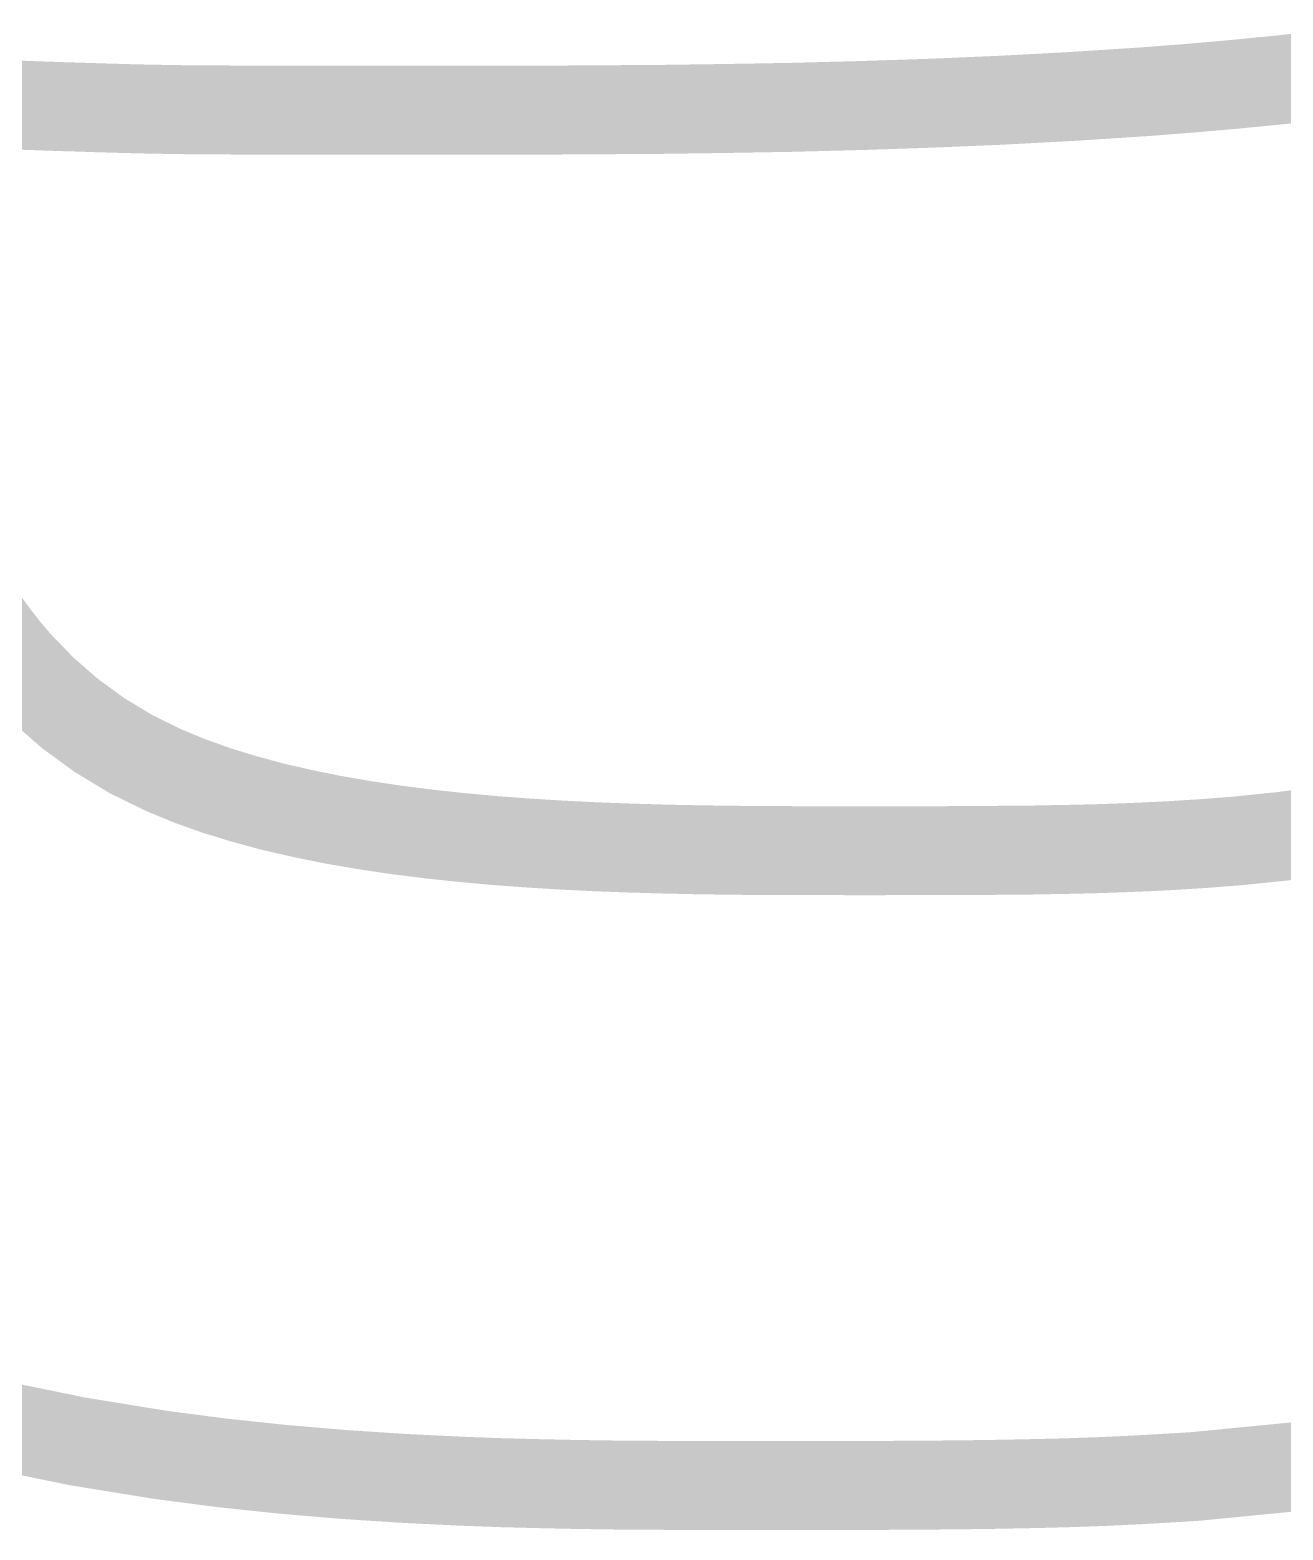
# Model space of a CAD drawing. Header units: millimetres. Extents: x 6 to 417, y 41 to 311.
# Drawn here: x 383.89 to 385.298, y 55.069 to 56.755 of the extents above; entities that cross this region are included whole.
import ezdxf

# ---------------------------------------------------------------- set-up
doc = ezdxf.new("R2010")
doc.units = ezdxf.units.MM
doc.layers.add('DrillDrawing', color=1, linetype='Continuous')

msp = doc.modelspace()

# ---------------------------------------------------------------- linework, layer by layer
at = {"layer": 'DrillDrawing', "const_width": 0.1}
for points in [[(385.2981, 56.699), (385.3486, 56.7046)], [(385.2981, 56.699), (385.3486, 56.7046)], [(385.0615, 56.68), (385.1415, 56.6852)], [(385.0615, 56.68), (385.1415, 56.6852)], [(385.1415, 56.6852), (385.1943, 56.6893)], [(385.1415, 56.6852), (385.1943, 56.6893)], [(385.1943, 56.6893), (385.2466, 56.6939)], [(385.1943, 56.6893), (385.2466, 56.6939)], [(385.2466, 56.6939), (385.2981, 56.699)], [(385.2466, 56.6939), (385.2981, 56.699)], [(383.8101, 56.6727), (383.8832, 56.67)], [(383.8101, 56.6727), (383.8832, 56.67)], [(383.8832, 56.67), (383.9087, 56.6691)], [(383.8832, 56.67), (383.9087, 56.6691)], [(383.9087, 56.6691), (383.9289, 56.6684)], [(383.9087, 56.6691), (383.9289, 56.6684)], [(383.9289, 56.6684), (383.9438, 56.668)], [(383.9289, 56.6684), (383.9438, 56.668)], [(383.9438, 56.668), (383.9584, 56.6675)], [(383.9438, 56.668), (383.9584, 56.6675)], [(383.9584, 56.6675), (383.9679, 56.6672)], [(383.9584, 56.6675), (383.9679, 56.6672)], [(384.6701, 56.6664), (384.7451, 56.6677)], [(384.6701, 56.6664), (384.7451, 56.6677)], [(384.7451, 56.6677), (384.8223, 56.6697)], [(384.7451, 56.6677), (384.8223, 56.6697)], [(384.8223, 56.6697), (384.9012, 56.6723)], [(384.8223, 56.6697), (384.9012, 56.6723)], [(384.9012, 56.6723), (384.9812, 56.6757)], [(384.9012, 56.6723), (384.9812, 56.6757)], [(384.9812, 56.6757), (385.0615, 56.68)], [(384.9812, 56.6757), (385.0615, 56.68)], [(383.9679, 56.6672), (383.9772, 56.6669)], [(383.9679, 56.6672), (383.9772, 56.6669)], [(383.9772, 56.6669), (383.9863, 56.6667)], [(383.9772, 56.6669), (383.9863, 56.6667)], [(383.9863, 56.6667), (383.995, 56.6664)], [(383.9863, 56.6667), (383.995, 56.6664)], [(383.995, 56.6664), (384.0035, 56.6662)], [(383.995, 56.6664), (384.0035, 56.6662)], [(384.0035, 56.6662), (384.0076, 56.6661)], [(384.0035, 56.6662), (384.0076, 56.6661)], [(384.0076, 56.6661), (384.0116, 56.666)], [(384.0076, 56.6661), (384.0116, 56.666)], [(384.0116, 56.666), (384.0156, 56.6659)], [(384.0116, 56.666), (384.0156, 56.6659)], [(384.0156, 56.6659), (384.0516, 56.6652)], [(384.0156, 56.6659), (384.0516, 56.6652)], [(384.0516, 56.6652), (384.0604, 56.6651)], [(384.0516, 56.6652), (384.0604, 56.6651)], [(384.0604, 56.6651), (384.0697, 56.665)], [(384.0604, 56.6651), (384.0697, 56.665)], [(384.0697, 56.665), (384.0747, 56.665)], [(384.0697, 56.665), (384.0747, 56.665)], [(384.0747, 56.665), (384.0798, 56.6649)], [(384.0747, 56.665), (384.0798, 56.6649)], [(384.0798, 56.6649), (384.0852, 56.6649)], [(384.0798, 56.6649), (384.0852, 56.6649)], [(384.0852, 56.6649), (384.0907, 56.6648)], [(384.0852, 56.6649), (384.0907, 56.6648)], [(384.0907, 56.6648), (384.0965, 56.6648)], [(384.0907, 56.6648), (384.0965, 56.6648)], [(384.0965, 56.6648), (384.1026, 56.6648)], [(384.0965, 56.6648), (384.1026, 56.6648)], [(384.1026, 56.6648), (384.109, 56.6648)], [(384.1026, 56.6648), (384.109, 56.6648)], [(384.109, 56.6648), (384.1156, 56.6647)], [(384.109, 56.6648), (384.1156, 56.6647)], [(384.1156, 56.6647), (384.1226, 56.6647)], [(384.1156, 56.6647), (384.1226, 56.6647)], [(384.1226, 56.6647), (384.1298, 56.6647)], [(384.1226, 56.6647), (384.1298, 56.6647)], [(384.1298, 56.6647), (384.1375, 56.6647)], [(384.1298, 56.6647), (384.1375, 56.6647)], [(384.1375, 56.6647), (384.1455, 56.6646)], [(384.1375, 56.6647), (384.1455, 56.6646)], [(384.1455, 56.6646), (384.1538, 56.6646)], [(384.1455, 56.6646), (384.1538, 56.6646)], [(384.1538, 56.6646), (384.1626, 56.6646)], [(384.1538, 56.6646), (384.1626, 56.6646)], [(384.1626, 56.6646), (384.1717, 56.6646)], [(384.1626, 56.6646), (384.1717, 56.6646)], [(384.1717, 56.6646), (384.1813, 56.6646)], [(384.1717, 56.6646), (384.1813, 56.6646)], [(384.1813, 56.6646), (384.1913, 56.6646)], [(384.1813, 56.6646), (384.1913, 56.6646)], [(384.1913, 56.6646), (384.2018, 56.6646)], [(384.1913, 56.6646), (384.2018, 56.6646)], [(384.2018, 56.6646), (384.2128, 56.6646)], [(384.2018, 56.6646), (384.2128, 56.6646)], [(384.2128, 56.6646), (384.2243, 56.6646)], [(384.2128, 56.6646), (384.2243, 56.6646)], [(384.2243, 56.6646), (384.2362, 56.6646)], [(384.2243, 56.6646), (384.2362, 56.6646)], [(384.2362, 56.6646), (384.2487, 56.6646)], [(384.2362, 56.6646), (384.2487, 56.6646)], [(384.2487, 56.6646), (384.2617, 56.6646)], [(384.2487, 56.6646), (384.2617, 56.6646)], [(384.2617, 56.6646), (384.2753, 56.6646)], [(384.2617, 56.6646), (384.2753, 56.6646)], [(384.2753, 56.6646), (384.2895, 56.6646)], [(384.2753, 56.6646), (384.2895, 56.6646)], [(384.2895, 56.6646), (384.3043, 56.6646)], [(384.2895, 56.6646), (384.3043, 56.6646)], [(384.3043, 56.6646), (384.3196, 56.6646)], [(384.3043, 56.6646), (384.3196, 56.6646)], [(384.3196, 56.6646), (384.3356, 56.6646)], [(384.3196, 56.6646), (384.3356, 56.6646)], [(384.3356, 56.6646), (384.3523, 56.6646)], [(384.3356, 56.6646), (384.3523, 56.6646)], [(384.3523, 56.6646), (384.3696, 56.6646)], [(384.3523, 56.6646), (384.3696, 56.6646)], [(384.3696, 56.6646), (384.3875, 56.6646)], [(384.3696, 56.6646), (384.3875, 56.6646)], [(384.3875, 56.6646), (384.4061, 56.6646)], [(384.3875, 56.6646), (384.4061, 56.6646)], [(384.4061, 56.6646), (384.4253, 56.6646)], [(384.4061, 56.6646), (384.4253, 56.6646)], [(384.4253, 56.6646), (384.4451, 56.6646)], [(384.4253, 56.6646), (384.4451, 56.6646)], [(384.4451, 56.6646), (384.4654, 56.6646)], [(384.4451, 56.6646), (384.4654, 56.6646)], [(384.4654, 56.6646), (384.5077, 56.6648)], [(384.4654, 56.6646), (384.5077, 56.6648)], [(384.5077, 56.6648), (384.552, 56.6651)], [(384.5077, 56.6648), (384.552, 56.6651)], [(384.552, 56.6651), (384.5981, 56.6654)], [(384.552, 56.6651), (384.5981, 56.6654)], [(384.5981, 56.6654), (384.6701, 56.6664)], [(384.5981, 56.6654), (384.6701, 56.6664)], [(384.0404, 55.9226), (384.0689, 55.9108)], [(384.0404, 55.9226), (384.0689, 55.9108)], [(384.0689, 55.9108), (384.0988, 55.9001)], [(384.0689, 55.9108), (384.0988, 55.9001)], [(384.0988, 55.9001), (384.13, 55.8905)], [(384.0988, 55.9001), (384.13, 55.8905)], [(384.13, 55.8905), (384.1624, 55.8817)], [(384.13, 55.8905), (384.1624, 55.8817)], [(384.1624, 55.8817), (384.1959, 55.874)], [(384.1624, 55.8817), (384.1959, 55.874)], [(384.1959, 55.874), (384.2303, 55.867)], [(384.1959, 55.874), (384.2303, 55.867)], [(384.2303, 55.867), (384.2656, 55.8609)], [(384.2303, 55.867), (384.2656, 55.8609)], [(384.2656, 55.8609), (384.3017, 55.8555)], [(384.2656, 55.8609), (384.3017, 55.8555)], [(384.3017, 55.8555), (384.3384, 55.8509)], [(384.3017, 55.8555), (384.3384, 55.8509)], [(384.3384, 55.8509), (384.3756, 55.8469)], [(384.3384, 55.8509), (384.3756, 55.8469)], [(384.3756, 55.8469), (384.4132, 55.8435)], [(384.3756, 55.8469), (384.4132, 55.8435)], [(384.4132, 55.8435), (384.4511, 55.8407)], [(384.4132, 55.8435), (384.4511, 55.8407)], [(385.2086, 55.8402), (385.2466, 55.8432)], [(385.2086, 55.8402), (385.2466, 55.8432)], [(385.2466, 55.8432), (385.2968, 55.8483)], [(385.2466, 55.8432), (385.2968, 55.8483)], [(384.4511, 55.8407), (384.4891, 55.8384)], [(384.4511, 55.8407), (384.4891, 55.8384)], [(384.4891, 55.8384), (384.5272, 55.8365)], [(384.4891, 55.8384), (384.5272, 55.8365)], [(384.5272, 55.8365), (384.5652, 55.8351)], [(384.5272, 55.8365), (384.5652, 55.8351)], [(384.5652, 55.8351), (384.6031, 55.834)], [(384.5652, 55.8351), (384.6031, 55.834)], [(384.6031, 55.834), (384.6406, 55.8332)], [(384.6031, 55.834), (384.6406, 55.8332)], [(384.6406, 55.8332), (384.6777, 55.8327)], [(384.6406, 55.8332), (384.6777, 55.8327)], [(384.6777, 55.8327), (384.6961, 55.8325)], [(384.6777, 55.8327), (384.6961, 55.8325)], [(384.6961, 55.8325), (384.7143, 55.8324)], [(384.6961, 55.8325), (384.7143, 55.8324)], [(384.7143, 55.8324), (384.7324, 55.8323)], [(384.7143, 55.8324), (384.7324, 55.8323)], [(384.7324, 55.8323), (384.7503, 55.8322)], [(384.7324, 55.8323), (384.7503, 55.8322)], [(384.7503, 55.8322), (384.768, 55.8322)], [(384.7503, 55.8322), (384.768, 55.8322)], [(384.768, 55.8322), (384.7855, 55.8322)], [(384.768, 55.8322), (384.7855, 55.8322)], [(384.7855, 55.8322), (384.8027, 55.8322)], [(384.7855, 55.8322), (384.8027, 55.8322)], [(384.8027, 55.8322), (384.8198, 55.8321)], [(384.8027, 55.8322), (384.8198, 55.8321)], [(384.8198, 55.8321), (384.8366, 55.8321)], [(384.8198, 55.8321), (384.8366, 55.8321)], [(384.8366, 55.8321), (384.8531, 55.8322)], [(384.8366, 55.8321), (384.8531, 55.8322)], [(384.8531, 55.8322), (384.8694, 55.8322)], [(384.8531, 55.8322), (384.8694, 55.8322)], [(384.8694, 55.8322), (384.8855, 55.8322)], [(384.8694, 55.8322), (384.8855, 55.8322)], [(384.8855, 55.8322), (384.9014, 55.8322)], [(384.8855, 55.8322), (384.9014, 55.8322)], [(384.9014, 55.8322), (384.917, 55.8322)], [(384.9014, 55.8322), (384.917, 55.8322)], [(384.917, 55.8322), (384.9325, 55.8323)], [(384.917, 55.8322), (384.9325, 55.8323)], [(384.9325, 55.8323), (384.9477, 55.8324)], [(384.9325, 55.8323), (384.9477, 55.8324)], [(384.9477, 55.8324), (384.9628, 55.8324)], [(384.9477, 55.8324), (384.9628, 55.8324)], [(384.9628, 55.8324), (384.9776, 55.8326)], [(384.9628, 55.8324), (384.9776, 55.8326)], [(384.9776, 55.8326), (384.9923, 55.8327)], [(384.9776, 55.8326), (384.9923, 55.8327)], [(384.9923, 55.8327), (385.0068, 55.8328)], [(384.9923, 55.8327), (385.0068, 55.8328)], [(385.0068, 55.8328), (385.0211, 55.833)], [(385.0068, 55.8328), (385.0211, 55.833)], [(385.0211, 55.833), (385.0353, 55.8333)], [(385.0211, 55.833), (385.0353, 55.8333)], [(385.0353, 55.8333), (385.0633, 55.8338)], [(385.0353, 55.8333), (385.0633, 55.8338)], [(385.0633, 55.8338), (385.0906, 55.8345)], [(385.0633, 55.8338), (385.0906, 55.8345)], [(385.0906, 55.8345), (385.1175, 55.8354)], [(385.0906, 55.8345), (385.1175, 55.8354)], [(385.1175, 55.8354), (385.144, 55.8365)], [(385.1175, 55.8354), (385.144, 55.8365)], [(385.144, 55.8365), (385.1701, 55.8378)], [(385.144, 55.8365), (385.1701, 55.8378)], [(385.1701, 55.8378), (385.2086, 55.8402)], [(385.1701, 55.8378), (385.2086, 55.8402)], [(383.7584, 55.2106), (383.8503, 55.1873)], [(383.7584, 55.2106), (383.8503, 55.1873)], [(383.8503, 55.1873), (383.943, 55.1683)], [(383.8503, 55.1873), (383.943, 55.1683)], [(383.943, 55.1683), (384.036, 55.1532)], [(383.943, 55.1683), (384.036, 55.1532)], [(384.036, 55.1532), (384.1055, 55.1441)], [(384.036, 55.1532), (384.1055, 55.1441)], [(384.1055, 55.1441), (384.1746, 55.1368)], [(384.1055, 55.1441), (384.1746, 55.1368)], [(384.1746, 55.1368), (384.243, 55.131)], [(384.1746, 55.1368), (384.243, 55.131)], [(385.1978, 55.1287), (385.3682, 55.1453)], [(385.1978, 55.1287), (385.3682, 55.1453)], [(384.243, 55.131), (384.3104, 55.1266)], [(384.243, 55.131), (384.3104, 55.1266)], [(384.3104, 55.1266), (384.3767, 55.1234)], [(384.3104, 55.1266), (384.3767, 55.1234)], [(384.3767, 55.1234), (384.4201, 55.1218)], [(384.3767, 55.1234), (384.4201, 55.1218)], [(384.4201, 55.1218), (384.4627, 55.1207)], [(384.4201, 55.1218), (384.4627, 55.1207)], [(384.4627, 55.1207), (384.5046, 55.1198)], [(384.4627, 55.1207), (384.5046, 55.1198)], [(384.5046, 55.1198), (384.5457, 55.1192)], [(384.5046, 55.1198), (384.5457, 55.1192)], [(384.5457, 55.1192), (384.5658, 55.119)], [(384.5457, 55.1192), (384.5658, 55.119)], [(384.5658, 55.119), (384.5858, 55.1189)], [(384.5658, 55.119), (384.5858, 55.1189)], [(384.5858, 55.1189), (384.6055, 55.1188)], [(384.5858, 55.1189), (384.6055, 55.1188)], [(384.6055, 55.1188), (384.6249, 55.1187)], [(384.6055, 55.1188), (384.6249, 55.1187)], [(384.6249, 55.1187), (384.644, 55.1187)], [(384.6249, 55.1187), (384.644, 55.1187)], [(384.644, 55.1187), (384.6629, 55.1186)], [(384.644, 55.1187), (384.6629, 55.1186)], [(384.6629, 55.1186), (384.6815, 55.1186)], [(384.6629, 55.1186), (384.6815, 55.1186)], [(384.6815, 55.1186), (384.6998, 55.1186)], [(384.6815, 55.1186), (384.6998, 55.1186)], [(384.6998, 55.1186), (384.7178, 55.1186)], [(384.6998, 55.1186), (384.7178, 55.1186)], [(384.7178, 55.1186), (384.7355, 55.1186)], [(384.7178, 55.1186), (384.7355, 55.1186)], [(384.7355, 55.1186), (384.7529, 55.1186)], [(384.7355, 55.1186), (384.7529, 55.1186)], [(384.7529, 55.1186), (384.77, 55.1186)], [(384.7529, 55.1186), (384.77, 55.1186)], [(384.77, 55.1186), (384.7868, 55.1187)], [(384.77, 55.1186), (384.7868, 55.1187)], [(384.7868, 55.1187), (384.8034, 55.1187)], [(384.7868, 55.1187), (384.8034, 55.1187)], [(384.8034, 55.1187), (384.8197, 55.1187)], [(384.8034, 55.1187), (384.8197, 55.1187)], [(384.8197, 55.1187), (384.8358, 55.1188)], [(384.8197, 55.1187), (384.8358, 55.1188)], [(384.8358, 55.1188), (384.8517, 55.1188)], [(384.8358, 55.1188), (384.8517, 55.1188)], [(384.8517, 55.1188), (384.8673, 55.1189)], [(384.8517, 55.1188), (384.8673, 55.1189)], [(384.8673, 55.1189), (384.8827, 55.119)], [(384.8673, 55.1189), (384.8827, 55.119)], [(384.8827, 55.119), (384.8979, 55.1191)], [(384.8827, 55.119), (384.8979, 55.1191)], [(384.8979, 55.1191), (384.9129, 55.1192)], [(384.8979, 55.1191), (384.9129, 55.1192)], [(384.9129, 55.1192), (384.9424, 55.1195)], [(384.9129, 55.1192), (384.9424, 55.1195)], [(384.9424, 55.1195), (384.9711, 55.1199)], [(384.9424, 55.1195), (384.9711, 55.1199)], [(384.9711, 55.1199), (384.9993, 55.1204)], [(384.9711, 55.1199), (384.9993, 55.1204)], [(384.9993, 55.1204), (385.0268, 55.121)], [(384.9993, 55.1204), (385.0268, 55.121)], [(385.0268, 55.121), (385.0539, 55.1217)], [(385.0268, 55.121), (385.0539, 55.1217)], [(385.0539, 55.1217), (385.0939, 55.1231)], [(385.0539, 55.1217), (385.0939, 55.1231)], [(385.0939, 55.1231), (385.1331, 55.1249)], [(385.0939, 55.1231), (385.1331, 55.1249)], [(385.1331, 55.1249), (385.1978, 55.1287)], [(385.1331, 55.1249), (385.1978, 55.1287)]]:
    msp.add_lwpolyline(points, dxfattribs=at)
at = {"layer": 'DrillDrawing', "const_width": 0.05}
for points in [[(385.1165, 56.6852, 1), (385.1665, 56.6852, 1)], [(385.1165, 56.6852, 1), (385.1665, 56.6852, 1)], [(385.1165, 56.6852, 1), (385.1665, 56.6852, 1)], [(385.1165, 56.6852, 1), (385.1665, 56.6852, 1)], [(385.1693, 56.6893, 1), (385.2193, 56.6893, 1)], [(385.1693, 56.6893, 1), (385.2193, 56.6893, 1)], [(385.1693, 56.6893, 1), (385.2193, 56.6893, 1)], [(385.1693, 56.6893, 1), (385.2193, 56.6893, 1)], [(385.2216, 56.6939, 1), (385.2716, 56.6939, 1)], [(385.2216, 56.6939, 1), (385.2716, 56.6939, 1)], [(385.2216, 56.6939, 1), (385.2716, 56.6939, 1)], [(385.2216, 56.6939, 1), (385.2716, 56.6939, 1)], [(385.2731, 56.699, 1), (385.3231, 56.699, 1)], [(385.2731, 56.699, 1), (385.3231, 56.699, 1)], [(385.2731, 56.699, 1), (385.3231, 56.699, 1)], [(385.2731, 56.699, 1), (385.3231, 56.699, 1)], [(383.8582, 56.67, 1), (383.9082, 56.67, 1)], [(383.8582, 56.67, 1), (383.9082, 56.67, 1)], [(383.8582, 56.67, 1), (383.9082, 56.67, 1)], [(383.8582, 56.67, 1), (383.9082, 56.67, 1)], [(383.8837, 56.6691, 1), (383.9337, 56.6691, 1)], [(383.8837, 56.6691, 1), (383.9337, 56.6691, 1)], [(383.8837, 56.6691, 1), (383.9337, 56.6691, 1)], [(383.8837, 56.6691, 1), (383.9337, 56.6691, 1)], [(383.9039, 56.6684, 1), (383.9539, 56.6684, 1)], [(383.9039, 56.6684, 1), (383.9539, 56.6684, 1)], [(383.9039, 56.6684, 1), (383.9539, 56.6684, 1)], [(383.9039, 56.6684, 1), (383.9539, 56.6684, 1)], [(383.9188, 56.668, 1), (383.9688, 56.668, 1)], [(383.9188, 56.668, 1), (383.9688, 56.668, 1)], [(383.9188, 56.668, 1), (383.9688, 56.668, 1)], [(383.9188, 56.668, 1), (383.9688, 56.668, 1)], [(383.9334, 56.6675, 1), (383.9834, 56.6675, 1)], [(383.9334, 56.6675, 1), (383.9834, 56.6675, 1)], [(383.9334, 56.6675, 1), (383.9834, 56.6675, 1)], [(383.9334, 56.6675, 1), (383.9834, 56.6675, 1)], [(384.7201, 56.6677, 1), (384.7701, 56.6677, 1)], [(384.7201, 56.6677, 1), (384.7701, 56.6677, 1)], [(384.7201, 56.6677, 1), (384.7701, 56.6677, 1)], [(384.7201, 56.6677, 1), (384.7701, 56.6677, 1)], [(384.7973, 56.6697, 1), (384.8473, 56.6697, 1)], [(384.7973, 56.6697, 1), (384.8473, 56.6697, 1)], [(384.7973, 56.6697, 1), (384.8473, 56.6697, 1)], [(384.7973, 56.6697, 1), (384.8473, 56.6697, 1)], [(384.8762, 56.6723, 1), (384.9262, 56.6723, 1)], [(384.8762, 56.6723, 1), (384.9262, 56.6723, 1)], [(384.8762, 56.6723, 1), (384.9262, 56.6723, 1)], [(384.8762, 56.6723, 1), (384.9262, 56.6723, 1)], [(384.9562, 56.6757, 1), (385.0062, 56.6757, 1)], [(384.9562, 56.6757, 1), (385.0062, 56.6757, 1)], [(384.9562, 56.6757, 1), (385.0062, 56.6757, 1)], [(384.9562, 56.6757, 1), (385.0062, 56.6757, 1)], [(385.0365, 56.68, 1), (385.0865, 56.68, 1)], [(385.0365, 56.68, 1), (385.0865, 56.68, 1)], [(385.0365, 56.68, 1), (385.0865, 56.68, 1)], [(385.0365, 56.68, 1), (385.0865, 56.68, 1)], [(383.9429, 56.6672, 1), (383.9929, 56.6672, 1)], [(383.9429, 56.6672, 1), (383.9929, 56.6672, 1)], [(383.9429, 56.6672, 1), (383.9929, 56.6672, 1)], [(383.9429, 56.6672, 1), (383.9929, 56.6672, 1)], [(383.9522, 56.6669, 1), (384.0022, 56.6669, 1)], [(383.9522, 56.6669, 1), (384.0022, 56.6669, 1)], [(383.9522, 56.6669, 1), (384.0022, 56.6669, 1)], [(383.9522, 56.6669, 1), (384.0022, 56.6669, 1)], [(383.9613, 56.6667, 1), (384.0113, 56.6667, 1)], [(383.9613, 56.6667, 1), (384.0113, 56.6667, 1)], [(383.9613, 56.6667, 1), (384.0113, 56.6667, 1)], [(383.9613, 56.6667, 1), (384.0113, 56.6667, 1)], [(383.97, 56.6664, 1), (384.02, 56.6664, 1)], [(383.97, 56.6664, 1), (384.02, 56.6664, 1)], [(383.97, 56.6664, 1), (384.02, 56.6664, 1)], [(383.97, 56.6664, 1), (384.02, 56.6664, 1)], [(383.9785, 56.6662, 1), (384.0285, 56.6662, 1)], [(383.9785, 56.6662, 1), (384.0285, 56.6662, 1)], [(383.9785, 56.6662, 1), (384.0285, 56.6662, 1)], [(383.9785, 56.6662, 1), (384.0285, 56.6662, 1)], [(383.9826, 56.6661, 1), (384.0326, 56.6661, 1)], [(383.9826, 56.6661, 1), (384.0326, 56.6661, 1)], [(383.9826, 56.6661, 1), (384.0326, 56.6661, 1)], [(383.9826, 56.6661, 1), (384.0326, 56.6661, 1)], [(383.9866, 56.666, 1), (384.0366, 56.666, 1)], [(383.9866, 56.666, 1), (384.0366, 56.666, 1)], [(383.9866, 56.666, 1), (384.0366, 56.666, 1)], [(383.9866, 56.666, 1), (384.0366, 56.666, 1)], [(383.9906, 56.6659, 1), (384.0406, 56.6659, 1)], [(383.9906, 56.6659, 1), (384.0406, 56.6659, 1)], [(383.9906, 56.6659, 1), (384.0406, 56.6659, 1)], [(383.9906, 56.6659, 1), (384.0406, 56.6659, 1)], [(384.0266, 56.6652, 1), (384.0766, 56.6652, 1)], [(384.0266, 56.6652, 1), (384.0766, 56.6652, 1)], [(384.0266, 56.6652, 1), (384.0766, 56.6652, 1)], [(384.0266, 56.6652, 1), (384.0766, 56.6652, 1)], [(384.0354, 56.6651, 1), (384.0854, 56.6651, 1)], [(384.0354, 56.6651, 1), (384.0854, 56.6651, 1)], [(384.0354, 56.6651, 1), (384.0854, 56.6651, 1)], [(384.0354, 56.6651, 1), (384.0854, 56.6651, 1)], [(384.0447, 56.665, 1), (384.0947, 56.665, 1)], [(384.0447, 56.665, 1), (384.0947, 56.665, 1)], [(384.0447, 56.665, 1), (384.0947, 56.665, 1)], [(384.0447, 56.665, 1), (384.0947, 56.665, 1)], [(384.0497, 56.665, 1), (384.0997, 56.665, 1)], [(384.0497, 56.665, 1), (384.0997, 56.665, 1)], [(384.0497, 56.665, 1), (384.0997, 56.665, 1)], [(384.0497, 56.665, 1), (384.0997, 56.665, 1)], [(384.0548, 56.6649, 1), (384.1048, 56.6649, 1)], [(384.0548, 56.6649, 1), (384.1048, 56.6649, 1)], [(384.0548, 56.6649, 1), (384.1048, 56.6649, 1)], [(384.0548, 56.6649, 1), (384.1048, 56.6649, 1)], [(384.0602, 56.6649, 1), (384.1102, 56.6649, 1)], [(384.0602, 56.6649, 1), (384.1102, 56.6649, 1)], [(384.0602, 56.6649, 1), (384.1102, 56.6649, 1)], [(384.0602, 56.6649, 1), (384.1102, 56.6649, 1)], [(384.0657, 56.6648, 1), (384.1157, 56.6648, 1)], [(384.0657, 56.6648, 1), (384.1157, 56.6648, 1)], [(384.0657, 56.6648, 1), (384.1157, 56.6648, 1)], [(384.0657, 56.6648, 1), (384.1157, 56.6648, 1)], [(384.0715, 56.6648, 1), (384.1215, 56.6648, 1)], [(384.0715, 56.6648, 1), (384.1215, 56.6648, 1)], [(384.0715, 56.6648, 1), (384.1215, 56.6648, 1)], [(384.0715, 56.6648, 1), (384.1215, 56.6648, 1)], [(384.0776, 56.6648, 1), (384.1276, 56.6648, 1)], [(384.0776, 56.6648, 1), (384.1276, 56.6648, 1)], [(384.0776, 56.6648, 1), (384.1276, 56.6648, 1)], [(384.0776, 56.6648, 1), (384.1276, 56.6648, 1)], [(384.084, 56.6648, 1), (384.134, 56.6648, 1)], [(384.084, 56.6648, 1), (384.134, 56.6648, 1)], [(384.084, 56.6648, 1), (384.134, 56.6648, 1)], [(384.084, 56.6648, 1), (384.134, 56.6648, 1)], [(384.0906, 56.6647, 1), (384.1406, 56.6647, 1)], [(384.0906, 56.6647, 1), (384.1406, 56.6647, 1)], [(384.0906, 56.6647, 1), (384.1406, 56.6647, 1)], [(384.0906, 56.6647, 1), (384.1406, 56.6647, 1)], [(384.0976, 56.6647, 1), (384.1476, 56.6647, 1)], [(384.0976, 56.6647, 1), (384.1476, 56.6647, 1)], [(384.0976, 56.6647, 1), (384.1476, 56.6647, 1)], [(384.0976, 56.6647, 1), (384.1476, 56.6647, 1)], [(384.1049, 56.6647, 1), (384.1548, 56.6647, 1)], [(384.1049, 56.6647, 1), (384.1548, 56.6647, 1)], [(384.1049, 56.6647, 1), (384.1548, 56.6647, 1)], [(384.1049, 56.6647, 1), (384.1548, 56.6647, 1)], [(384.1125, 56.6647, 1), (384.1625, 56.6647, 1)], [(384.1125, 56.6647, 1), (384.1625, 56.6647, 1)], [(384.1125, 56.6647, 1), (384.1625, 56.6647, 1)], [(384.1125, 56.6647, 1), (384.1625, 56.6647, 1)], [(384.1205, 56.6646, 1), (384.1705, 56.6646, 1)], [(384.1205, 56.6646, 1), (384.1705, 56.6646, 1)], [(384.1205, 56.6646, 1), (384.1705, 56.6646, 1)], [(384.1205, 56.6646, 1), (384.1705, 56.6646, 1)], [(384.1288, 56.6646, 1), (384.1788, 56.6646, 1)], [(384.1288, 56.6646, 1), (384.1788, 56.6646, 1)], [(384.1288, 56.6646, 1), (384.1788, 56.6646, 1)], [(384.1288, 56.6646, 1), (384.1788, 56.6646, 1)], [(384.1376, 56.6646, 1), (384.1876, 56.6646, 1)], [(384.1376, 56.6646, 1), (384.1876, 56.6646, 1)], [(384.1376, 56.6646, 1), (384.1876, 56.6646, 1)], [(384.1376, 56.6646, 1), (384.1876, 56.6646, 1)], [(384.1467, 56.6646, 1), (384.1967, 56.6646, 1)], [(384.1467, 56.6646, 1), (384.1967, 56.6646, 1)], [(384.1467, 56.6646, 1), (384.1967, 56.6646, 1)], [(384.1467, 56.6646, 1), (384.1967, 56.6646, 1)], [(384.1563, 56.6646, 1), (384.2063, 56.6646, 1)], [(384.1563, 56.6646, 1), (384.2063, 56.6646, 1)], [(384.1563, 56.6646, 1), (384.2063, 56.6646, 1)], [(384.1563, 56.6646, 1), (384.2063, 56.6646, 1)], [(384.1663, 56.6646, 1), (384.2163, 56.6646, 1)], [(384.1663, 56.6646, 1), (384.2163, 56.6646, 1)], [(384.1663, 56.6646, 1), (384.2163, 56.6646, 1)], [(384.1663, 56.6646, 1), (384.2163, 56.6646, 1)], [(384.1768, 56.6646, 1), (384.2268, 56.6646, 1)], [(384.1768, 56.6646, 1), (384.2268, 56.6646, 1)], [(384.1768, 56.6646, 1), (384.2268, 56.6646, 1)], [(384.1768, 56.6646, 1), (384.2268, 56.6646, 1)], [(384.1878, 56.6646, 1), (384.2378, 56.6646, 1)], [(384.1878, 56.6646, 1), (384.2378, 56.6646, 1)], [(384.1878, 56.6646, 1), (384.2378, 56.6646, 1)], [(384.1878, 56.6646, 1), (384.2378, 56.6646, 1)], [(384.1993, 56.6646, 1), (384.2493, 56.6646, 1)], [(384.1993, 56.6646, 1), (384.2493, 56.6646, 1)], [(384.1993, 56.6646, 1), (384.2493, 56.6646, 1)], [(384.1993, 56.6646, 1), (384.2493, 56.6646, 1)], [(384.2112, 56.6646, 1), (384.2612, 56.6646, 1)], [(384.2112, 56.6646, 1), (384.2612, 56.6646, 1)], [(384.2112, 56.6646, 1), (384.2612, 56.6646, 1)], [(384.2112, 56.6646, 1), (384.2612, 56.6646, 1)], [(384.2237, 56.6646, 1), (384.2737, 56.6646, 1)], [(384.2237, 56.6646, 1), (384.2737, 56.6646, 1)], [(384.2237, 56.6646, 1), (384.2737, 56.6646, 1)], [(384.2237, 56.6646, 1), (384.2737, 56.6646, 1)], [(384.2367, 56.6646, 1), (384.2867, 56.6646, 1)], [(384.2367, 56.6646, 1), (384.2867, 56.6646, 1)], [(384.2367, 56.6646, 1), (384.2867, 56.6646, 1)], [(384.2367, 56.6646, 1), (384.2867, 56.6646, 1)], [(384.2503, 56.6646, 1), (384.3003, 56.6646, 1)], [(384.2503, 56.6646, 1), (384.3003, 56.6646, 1)], [(384.2503, 56.6646, 1), (384.3003, 56.6646, 1)], [(384.2503, 56.6646, 1), (384.3003, 56.6646, 1)], [(384.2645, 56.6646, 1), (384.3145, 56.6646, 1)], [(384.2645, 56.6646, 1), (384.3145, 56.6646, 1)], [(384.2645, 56.6646, 1), (384.3145, 56.6646, 1)], [(384.2645, 56.6646, 1), (384.3145, 56.6646, 1)], [(384.2793, 56.6646, 1), (384.3293, 56.6646, 1)], [(384.2793, 56.6646, 1), (384.3293, 56.6646, 1)], [(384.2793, 56.6646, 1), (384.3293, 56.6646, 1)], [(384.2793, 56.6646, 1), (384.3293, 56.6646, 1)], [(384.2946, 56.6646, 1), (384.3446, 56.6646, 1)], [(384.2946, 56.6646, 1), (384.3446, 56.6646, 1)], [(384.2946, 56.6646, 1), (384.3446, 56.6646, 1)], [(384.2946, 56.6646, 1), (384.3446, 56.6646, 1)], [(384.3106, 56.6646, 1), (384.3606, 56.6646, 1)], [(384.3106, 56.6646, 1), (384.3606, 56.6646, 1)], [(384.3106, 56.6646, 1), (384.3606, 56.6646, 1)], [(384.3106, 56.6646, 1), (384.3606, 56.6646, 1)], [(384.3273, 56.6646, 1), (384.3773, 56.6646, 1)], [(384.3273, 56.6646, 1), (384.3773, 56.6646, 1)], [(384.3273, 56.6646, 1), (384.3773, 56.6646, 1)], [(384.3273, 56.6646, 1), (384.3773, 56.6646, 1)], [(384.3446, 56.6646, 1), (384.3945, 56.6646, 1)], [(384.3446, 56.6646, 1), (384.3945, 56.6646, 1)], [(384.3446, 56.6646, 1), (384.3945, 56.6646, 1)], [(384.3446, 56.6646, 1), (384.3945, 56.6646, 1)], [(384.3625, 56.6646, 1), (384.4125, 56.6646, 1)], [(384.3625, 56.6646, 1), (384.4125, 56.6646, 1)], [(384.3625, 56.6646, 1), (384.4125, 56.6646, 1)], [(384.3625, 56.6646, 1), (384.4125, 56.6646, 1)], [(384.3811, 56.6646, 1), (384.4311, 56.6646, 1)], [(384.3811, 56.6646, 1), (384.4311, 56.6646, 1)], [(384.3811, 56.6646, 1), (384.4311, 56.6646, 1)], [(384.3811, 56.6646, 1), (384.4311, 56.6646, 1)], [(384.4003, 56.6646, 1), (384.4503, 56.6646, 1)], [(384.4003, 56.6646, 1), (384.4503, 56.6646, 1)], [(384.4003, 56.6646, 1), (384.4503, 56.6646, 1)], [(384.4003, 56.6646, 1), (384.4503, 56.6646, 1)], [(384.4201, 56.6646, 1), (384.4701, 56.6646, 1)], [(384.4201, 56.6646, 1), (384.4701, 56.6646, 1)], [(384.4201, 56.6646, 1), (384.4701, 56.6646, 1)], [(384.4201, 56.6646, 1), (384.4701, 56.6646, 1)], [(384.4404, 56.6646, 1), (384.4904, 56.6646, 1)], [(384.4404, 56.6646, 1), (384.4904, 56.6646, 1)], [(384.4404, 56.6646, 1), (384.4904, 56.6646, 1)], [(384.4404, 56.6646, 1), (384.4904, 56.6646, 1)], [(384.4827, 56.6648, 1), (384.5327, 56.6648, 1)], [(384.4827, 56.6648, 1), (384.5327, 56.6648, 1)], [(384.4827, 56.6648, 1), (384.5327, 56.6648, 1)], [(384.4827, 56.6648, 1), (384.5327, 56.6648, 1)], [(384.527, 56.6651, 1), (384.577, 56.6651, 1)], [(384.527, 56.6651, 1), (384.577, 56.6651, 1)], [(384.527, 56.6651, 1), (384.577, 56.6651, 1)], [(384.527, 56.6651, 1), (384.577, 56.6651, 1)], [(384.5731, 56.6654, 1), (384.6231, 56.6654, 1)], [(384.5731, 56.6654, 1), (384.6231, 56.6654, 1)], [(384.5731, 56.6654, 1), (384.6231, 56.6654, 1)], [(384.5731, 56.6654, 1), (384.6231, 56.6654, 1)], [(384.6451, 56.6664, 1), (384.6951, 56.6664, 1)], [(384.6451, 56.6664, 1), (384.6951, 56.6664, 1)], [(384.6451, 56.6664, 1), (384.6951, 56.6664, 1)], [(384.6451, 56.6664, 1), (384.6951, 56.6664, 1)], [(383.8504, 56.043, 1), (383.9003, 56.043, 1)], [(383.8504, 56.043, 1), (383.9003, 56.043, 1)], [(383.8504, 56.043, 1), (383.9003, 56.043, 1)], [(383.8504, 56.043, 1), (383.9003, 56.043, 1)], [(384.0154, 55.9226, 1), (384.0654, 55.9226, 1)], [(384.0154, 55.9226, 1), (384.0654, 55.9226, 1)], [(384.0154, 55.9226, 1), (384.0654, 55.9226, 1)], [(384.0154, 55.9226, 1), (384.0654, 55.9226, 1)], [(384.0439, 55.9108, 1), (384.0939, 55.9108, 1)], [(384.0439, 55.9108, 1), (384.0939, 55.9108, 1)], [(384.0439, 55.9108, 1), (384.0939, 55.9108, 1)], [(384.0439, 55.9108, 1), (384.0939, 55.9108, 1)], [(384.0738, 55.9001, 1), (384.1238, 55.9001, 1)], [(384.0738, 55.9001, 1), (384.1238, 55.9001, 1)], [(384.0738, 55.9001, 1), (384.1238, 55.9001, 1)], [(384.0738, 55.9001, 1), (384.1238, 55.9001, 1)], [(384.105, 55.8905, 1), (384.155, 55.8905, 1)], [(384.105, 55.8905, 1), (384.155, 55.8905, 1)], [(384.105, 55.8905, 1), (384.155, 55.8905, 1)], [(384.105, 55.8905, 1), (384.155, 55.8905, 1)], [(384.1374, 55.8817, 1), (384.1874, 55.8817, 1)], [(384.1374, 55.8817, 1), (384.1874, 55.8817, 1)], [(384.1374, 55.8817, 1), (384.1874, 55.8817, 1)], [(384.1374, 55.8817, 1), (384.1874, 55.8817, 1)], [(384.1709, 55.874, 1), (384.2209, 55.874, 1)], [(384.1709, 55.874, 1), (384.2209, 55.874, 1)], [(384.1709, 55.874, 1), (384.2209, 55.874, 1)], [(384.1709, 55.874, 1), (384.2209, 55.874, 1)], [(384.2053, 55.867, 1), (384.2553, 55.867, 1)], [(384.2053, 55.867, 1), (384.2553, 55.867, 1)], [(384.2053, 55.867, 1), (384.2553, 55.867, 1)], [(384.2053, 55.867, 1), (384.2553, 55.867, 1)], [(384.2406, 55.8609, 1), (384.2906, 55.8609, 1)], [(384.2406, 55.8609, 1), (384.2906, 55.8609, 1)], [(384.2406, 55.8609, 1), (384.2906, 55.8609, 1)], [(384.2406, 55.8609, 1), (384.2906, 55.8609, 1)], [(384.2767, 55.8555, 1), (384.3267, 55.8555, 1)], [(384.2767, 55.8555, 1), (384.3267, 55.8555, 1)], [(384.2767, 55.8555, 1), (384.3267, 55.8555, 1)], [(384.2767, 55.8555, 1), (384.3267, 55.8555, 1)], [(384.3134, 55.8509, 1), (384.3634, 55.8509, 1)], [(384.3134, 55.8509, 1), (384.3634, 55.8509, 1)], [(384.3134, 55.8509, 1), (384.3634, 55.8509, 1)], [(384.3134, 55.8509, 1), (384.3634, 55.8509, 1)], [(384.3506, 55.8469, 1), (384.4006, 55.8469, 1)], [(384.3506, 55.8469, 1), (384.4006, 55.8469, 1)], [(384.3506, 55.8469, 1), (384.4006, 55.8469, 1)], [(384.3506, 55.8469, 1), (384.4006, 55.8469, 1)], [(384.3882, 55.8435, 1), (384.4382, 55.8435, 1)], [(384.3882, 55.8435, 1), (384.4382, 55.8435, 1)], [(384.3882, 55.8435, 1), (384.4382, 55.8435, 1)], [(384.3882, 55.8435, 1), (384.4382, 55.8435, 1)], [(385.2216, 55.8432, 1), (385.2716, 55.8432, 1)], [(385.2216, 55.8432, 1), (385.2716, 55.8432, 1)], [(385.2216, 55.8432, 1), (385.2716, 55.8432, 1)], [(385.2216, 55.8432, 1), (385.2716, 55.8432, 1)], [(385.2718, 55.8483, 1), (385.3218, 55.8483, 1)], [(385.2718, 55.8483, 1), (385.3218, 55.8483, 1)], [(385.2718, 55.8483, 1), (385.3218, 55.8483, 1)], [(385.2718, 55.8483, 1), (385.3218, 55.8483, 1)], [(384.4261, 55.8407, 1), (384.4761, 55.8407, 1)], [(384.4261, 55.8407, 1), (384.4761, 55.8407, 1)], [(384.4261, 55.8407, 1), (384.4761, 55.8407, 1)], [(384.4261, 55.8407, 1), (384.4761, 55.8407, 1)], [(384.4641, 55.8384, 1), (384.5141, 55.8384, 1)], [(384.4641, 55.8384, 1), (384.5141, 55.8384, 1)], [(384.4641, 55.8384, 1), (384.5141, 55.8384, 1)], [(384.4641, 55.8384, 1), (384.5141, 55.8384, 1)], [(384.5022, 55.8365, 1), (384.5522, 55.8365, 1)], [(384.5022, 55.8365, 1), (384.5522, 55.8365, 1)], [(384.5022, 55.8365, 1), (384.5522, 55.8365, 1)], [(384.5022, 55.8365, 1), (384.5522, 55.8365, 1)], [(384.5402, 55.8351, 1), (384.5902, 55.8351, 1)], [(384.5402, 55.8351, 1), (384.5902, 55.8351, 1)], [(384.5402, 55.8351, 1), (384.5902, 55.8351, 1)], [(384.5402, 55.8351, 1), (384.5902, 55.8351, 1)], [(384.5781, 55.834, 1), (384.6281, 55.834, 1)], [(384.5781, 55.834, 1), (384.6281, 55.834, 1)], [(384.5781, 55.834, 1), (384.6281, 55.834, 1)], [(384.5781, 55.834, 1), (384.6281, 55.834, 1)], [(384.6156, 55.8332, 1), (384.6656, 55.8332, 1)], [(384.6156, 55.8332, 1), (384.6656, 55.8332, 1)], [(384.6156, 55.8332, 1), (384.6656, 55.8332, 1)], [(384.6156, 55.8332, 1), (384.6656, 55.8332, 1)], [(384.6527, 55.8327, 1), (384.7027, 55.8327, 1)], [(384.6527, 55.8327, 1), (384.7027, 55.8327, 1)], [(384.6527, 55.8327, 1), (384.7027, 55.8327, 1)], [(384.6527, 55.8327, 1), (384.7027, 55.8327, 1)], [(384.6711, 55.8325, 1), (384.7211, 55.8325, 1)], [(384.6711, 55.8325, 1), (384.7211, 55.8325, 1)], [(384.6711, 55.8325, 1), (384.7211, 55.8325, 1)], [(384.6711, 55.8325, 1), (384.7211, 55.8325, 1)], [(384.6893, 55.8324, 1), (384.7393, 55.8324, 1)], [(384.6893, 55.8324, 1), (384.7393, 55.8324, 1)], [(384.6893, 55.8324, 1), (384.7393, 55.8324, 1)], [(384.6893, 55.8324, 1), (384.7393, 55.8324, 1)], [(384.7074, 55.8323, 1), (384.7574, 55.8323, 1)], [(384.7074, 55.8323, 1), (384.7574, 55.8323, 1)], [(384.7074, 55.8323, 1), (384.7574, 55.8323, 1)], [(384.7074, 55.8323, 1), (384.7574, 55.8323, 1)], [(384.7253, 55.8322, 1), (384.7753, 55.8322, 1)], [(384.7253, 55.8322, 1), (384.7753, 55.8322, 1)], [(384.7253, 55.8322, 1), (384.7753, 55.8322, 1)], [(384.7253, 55.8322, 1), (384.7753, 55.8322, 1)], [(384.743, 55.8322, 1), (384.793, 55.8322, 1)], [(384.743, 55.8322, 1), (384.793, 55.8322, 1)], [(384.743, 55.8322, 1), (384.793, 55.8322, 1)], [(384.743, 55.8322, 1), (384.793, 55.8322, 1)], [(384.7605, 55.8322, 1), (384.8105, 55.8322, 1)], [(384.7605, 55.8322, 1), (384.8105, 55.8322, 1)], [(384.7605, 55.8322, 1), (384.8105, 55.8322, 1)], [(384.7605, 55.8322, 1), (384.8105, 55.8322, 1)], [(384.7777, 55.8322, 1), (384.8277, 55.8322, 1)], [(384.7777, 55.8322, 1), (384.8277, 55.8322, 1)], [(384.7777, 55.8322, 1), (384.8277, 55.8322, 1)], [(384.7777, 55.8322, 1), (384.8277, 55.8322, 1)], [(384.7948, 55.8321, 1), (384.8448, 55.8321, 1)], [(384.7948, 55.8321, 1), (384.8448, 55.8321, 1)], [(384.7948, 55.8321, 1), (384.8448, 55.8321, 1)], [(384.7948, 55.8321, 1), (384.8448, 55.8321, 1)], [(384.8116, 55.8321, 1), (384.8616, 55.8321, 1)], [(384.8116, 55.8321, 1), (384.8616, 55.8321, 1)], [(384.8116, 55.8321, 1), (384.8616, 55.8321, 1)], [(384.8116, 55.8321, 1), (384.8616, 55.8321, 1)], [(384.8281, 55.8322, 1), (384.8781, 55.8322, 1)], [(384.8281, 55.8322, 1), (384.8781, 55.8322, 1)], [(384.8281, 55.8322, 1), (384.8781, 55.8322, 1)], [(384.8281, 55.8322, 1), (384.8781, 55.8322, 1)], [(384.8444, 55.8322, 1), (384.8944, 55.8322, 1)], [(384.8444, 55.8322, 1), (384.8944, 55.8322, 1)], [(384.8444, 55.8322, 1), (384.8944, 55.8322, 1)], [(384.8444, 55.8322, 1), (384.8944, 55.8322, 1)], [(384.8605, 55.8322, 1), (384.9105, 55.8322, 1)], [(384.8605, 55.8322, 1), (384.9105, 55.8322, 1)], [(384.8605, 55.8322, 1), (384.9105, 55.8322, 1)], [(384.8605, 55.8322, 1), (384.9105, 55.8322, 1)], [(384.8764, 55.8322, 1), (384.9264, 55.8322, 1)], [(384.8764, 55.8322, 1), (384.9264, 55.8322, 1)], [(384.8764, 55.8322, 1), (384.9264, 55.8322, 1)], [(384.8764, 55.8322, 1), (384.9264, 55.8322, 1)], [(384.892, 55.8322, 1), (384.942, 55.8322, 1)], [(384.892, 55.8322, 1), (384.942, 55.8322, 1)], [(384.892, 55.8322, 1), (384.942, 55.8322, 1)], [(384.892, 55.8322, 1), (384.942, 55.8322, 1)], [(384.9075, 55.8323, 1), (384.9575, 55.8323, 1)], [(384.9075, 55.8323, 1), (384.9575, 55.8323, 1)], [(384.9075, 55.8323, 1), (384.9575, 55.8323, 1)], [(384.9075, 55.8323, 1), (384.9575, 55.8323, 1)], [(384.9227, 55.8324, 1), (384.9727, 55.8324, 1)], [(384.9227, 55.8324, 1), (384.9727, 55.8324, 1)], [(384.9227, 55.8324, 1), (384.9727, 55.8324, 1)], [(384.9227, 55.8324, 1), (384.9727, 55.8324, 1)], [(384.9378, 55.8324, 1), (384.9877, 55.8324, 1)], [(384.9378, 55.8324, 1), (384.9877, 55.8324, 1)], [(384.9378, 55.8324, 1), (384.9877, 55.8324, 1)], [(384.9378, 55.8324, 1), (384.9877, 55.8324, 1)], [(384.9526, 55.8326, 1), (385.0026, 55.8326, 1)], [(384.9526, 55.8326, 1), (385.0026, 55.8326, 1)], [(384.9526, 55.8326, 1), (385.0026, 55.8326, 1)], [(384.9526, 55.8326, 1), (385.0026, 55.8326, 1)], [(384.9673, 55.8327, 1), (385.0173, 55.8327, 1)], [(384.9673, 55.8327, 1), (385.0173, 55.8327, 1)], [(384.9673, 55.8327, 1), (385.0173, 55.8327, 1)], [(384.9673, 55.8327, 1), (385.0173, 55.8327, 1)], [(384.9818, 55.8328, 1), (385.0318, 55.8328, 1)], [(384.9818, 55.8328, 1), (385.0318, 55.8328, 1)], [(384.9818, 55.8328, 1), (385.0318, 55.8328, 1)], [(384.9818, 55.8328, 1), (385.0318, 55.8328, 1)], [(384.9961, 55.833, 1), (385.0461, 55.833, 1)], [(384.9961, 55.833, 1), (385.0461, 55.833, 1)], [(384.9961, 55.833, 1), (385.0461, 55.833, 1)], [(384.9961, 55.833, 1), (385.0461, 55.833, 1)], [(385.0103, 55.8333, 1), (385.0603, 55.8333, 1)], [(385.0103, 55.8333, 1), (385.0603, 55.8333, 1)], [(385.0103, 55.8333, 1), (385.0603, 55.8333, 1)], [(385.0103, 55.8333, 1), (385.0603, 55.8333, 1)], [(385.0383, 55.8338, 1), (385.0882, 55.8338, 1)], [(385.0383, 55.8338, 1), (385.0882, 55.8338, 1)], [(385.0383, 55.8338, 1), (385.0882, 55.8338, 1)], [(385.0383, 55.8338, 1), (385.0882, 55.8338, 1)], [(385.0656, 55.8345, 1), (385.1156, 55.8345, 1)], [(385.0656, 55.8345, 1), (385.1156, 55.8345, 1)], [(385.0656, 55.8345, 1), (385.1156, 55.8345, 1)], [(385.0656, 55.8345, 1), (385.1156, 55.8345, 1)], [(385.0925, 55.8354, 1), (385.1425, 55.8354, 1)], [(385.0925, 55.8354, 1), (385.1425, 55.8354, 1)], [(385.0925, 55.8354, 1), (385.1425, 55.8354, 1)], [(385.0925, 55.8354, 1), (385.1425, 55.8354, 1)], [(385.119, 55.8365, 1), (385.169, 55.8365, 1)], [(385.119, 55.8365, 1), (385.169, 55.8365, 1)], [(385.119, 55.8365, 1), (385.169, 55.8365, 1)], [(385.119, 55.8365, 1), (385.169, 55.8365, 1)], [(385.1451, 55.8378, 1), (385.195, 55.8378, 1)], [(385.1451, 55.8378, 1), (385.195, 55.8378, 1)], [(385.1451, 55.8378, 1), (385.195, 55.8378, 1)], [(385.1451, 55.8378, 1), (385.195, 55.8378, 1)], [(385.1836, 55.8402, 1), (385.2336, 55.8402, 1)], [(385.1836, 55.8402, 1), (385.2336, 55.8402, 1)], [(385.1836, 55.8402, 1), (385.2336, 55.8402, 1)], [(385.1836, 55.8402, 1), (385.2336, 55.8402, 1)], [(383.8253, 55.1873, 1), (383.8753, 55.1873, 1)], [(383.8253, 55.1873, 1), (383.8753, 55.1873, 1)], [(383.8253, 55.1873, 1), (383.8753, 55.1873, 1)], [(383.8253, 55.1873, 1), (383.8753, 55.1873, 1)], [(383.918, 55.1683, 1), (383.968, 55.1683, 1)], [(383.918, 55.1683, 1), (383.968, 55.1683, 1)], [(383.918, 55.1683, 1), (383.968, 55.1683, 1)], [(383.918, 55.1683, 1), (383.968, 55.1683, 1)], [(384.011, 55.1532, 1), (384.061, 55.1532, 1)], [(384.011, 55.1532, 1), (384.061, 55.1532, 1)], [(384.011, 55.1532, 1), (384.061, 55.1532, 1)], [(384.011, 55.1532, 1), (384.061, 55.1532, 1)], [(384.0805, 55.1441, 1), (384.1305, 55.1441, 1)], [(384.0805, 55.1441, 1), (384.1305, 55.1441, 1)], [(384.0805, 55.1441, 1), (384.1305, 55.1441, 1)], [(384.0805, 55.1441, 1), (384.1305, 55.1441, 1)], [(384.1496, 55.1368, 1), (384.1996, 55.1368, 1)], [(384.1496, 55.1368, 1), (384.1996, 55.1368, 1)], [(384.1496, 55.1368, 1), (384.1996, 55.1368, 1)], [(384.1496, 55.1368, 1), (384.1996, 55.1368, 1)], [(384.218, 55.131, 1), (384.268, 55.131, 1)], [(384.218, 55.131, 1), (384.268, 55.131, 1)], [(384.218, 55.131, 1), (384.268, 55.131, 1)], [(384.218, 55.131, 1), (384.268, 55.131, 1)], [(384.2854, 55.1266, 1), (384.3354, 55.1266, 1)], [(384.2854, 55.1266, 1), (384.3354, 55.1266, 1)], [(384.2854, 55.1266, 1), (384.3354, 55.1266, 1)], [(384.2854, 55.1266, 1), (384.3354, 55.1266, 1)], [(384.3517, 55.1234, 1), (384.4017, 55.1234, 1)], [(384.3517, 55.1234, 1), (384.4017, 55.1234, 1)], [(384.3517, 55.1234, 1), (384.4017, 55.1234, 1)], [(384.3517, 55.1234, 1), (384.4017, 55.1234, 1)], [(384.3951, 55.1218, 1), (384.4451, 55.1218, 1)], [(384.3951, 55.1218, 1), (384.4451, 55.1218, 1)], [(384.3951, 55.1218, 1), (384.4451, 55.1218, 1)], [(384.3951, 55.1218, 1), (384.4451, 55.1218, 1)], [(384.4377, 55.1207, 1), (384.4877, 55.1207, 1)], [(384.4377, 55.1207, 1), (384.4877, 55.1207, 1)], [(384.4377, 55.1207, 1), (384.4877, 55.1207, 1)], [(384.4377, 55.1207, 1), (384.4877, 55.1207, 1)], [(384.4796, 55.1198, 1), (384.5296, 55.1198, 1)], [(384.4796, 55.1198, 1), (384.5296, 55.1198, 1)], [(384.4796, 55.1198, 1), (384.5296, 55.1198, 1)], [(384.4796, 55.1198, 1), (384.5296, 55.1198, 1)], [(384.5207, 55.1192, 1), (384.5707, 55.1192, 1)], [(384.5207, 55.1192, 1), (384.5707, 55.1192, 1)], [(384.5207, 55.1192, 1), (384.5707, 55.1192, 1)], [(384.5207, 55.1192, 1), (384.5707, 55.1192, 1)], [(384.5408, 55.119, 1), (384.5908, 55.119, 1)], [(384.5408, 55.119, 1), (384.5908, 55.119, 1)], [(384.5408, 55.119, 1), (384.5908, 55.119, 1)], [(384.5408, 55.119, 1), (384.5908, 55.119, 1)], [(384.5608, 55.1189, 1), (384.6108, 55.1189, 1)], [(384.5608, 55.1189, 1), (384.6108, 55.1189, 1)], [(384.5608, 55.1189, 1), (384.6108, 55.1189, 1)], [(384.5608, 55.1189, 1), (384.6108, 55.1189, 1)], [(384.5805, 55.1188, 1), (384.6304, 55.1188, 1)], [(384.5805, 55.1188, 1), (384.6304, 55.1188, 1)], [(384.5805, 55.1188, 1), (384.6304, 55.1188, 1)], [(384.5805, 55.1188, 1), (384.6304, 55.1188, 1)], [(384.5999, 55.1187, 1), (384.6499, 55.1187, 1)], [(384.5999, 55.1187, 1), (384.6499, 55.1187, 1)], [(384.5999, 55.1187, 1), (384.6499, 55.1187, 1)], [(384.5999, 55.1187, 1), (384.6499, 55.1187, 1)], [(384.619, 55.1187, 1), (384.669, 55.1187, 1)], [(384.619, 55.1187, 1), (384.669, 55.1187, 1)], [(384.619, 55.1187, 1), (384.669, 55.1187, 1)], [(384.619, 55.1187, 1), (384.669, 55.1187, 1)], [(384.6379, 55.1186, 1), (384.6879, 55.1186, 1)], [(384.6379, 55.1186, 1), (384.6879, 55.1186, 1)], [(384.6379, 55.1186, 1), (384.6879, 55.1186, 1)], [(384.6379, 55.1186, 1), (384.6879, 55.1186, 1)], [(384.6565, 55.1186, 1), (384.7065, 55.1186, 1)], [(384.6565, 55.1186, 1), (384.7065, 55.1186, 1)], [(384.6565, 55.1186, 1), (384.7065, 55.1186, 1)], [(384.6565, 55.1186, 1), (384.7065, 55.1186, 1)], [(384.6748, 55.1186, 1), (384.7248, 55.1186, 1)], [(384.6748, 55.1186, 1), (384.7248, 55.1186, 1)], [(384.6748, 55.1186, 1), (384.7248, 55.1186, 1)], [(384.6748, 55.1186, 1), (384.7248, 55.1186, 1)], [(384.6928, 55.1186, 1), (384.7428, 55.1186, 1)], [(384.6928, 55.1186, 1), (384.7428, 55.1186, 1)], [(384.6928, 55.1186, 1), (384.7428, 55.1186, 1)], [(384.6928, 55.1186, 1), (384.7428, 55.1186, 1)], [(384.7105, 55.1186, 1), (384.7605, 55.1186, 1)], [(384.7105, 55.1186, 1), (384.7605, 55.1186, 1)], [(384.7105, 55.1186, 1), (384.7605, 55.1186, 1)], [(384.7105, 55.1186, 1), (384.7605, 55.1186, 1)], [(384.7279, 55.1186, 1), (384.7779, 55.1186, 1)], [(384.7279, 55.1186, 1), (384.7779, 55.1186, 1)], [(384.7279, 55.1186, 1), (384.7779, 55.1186, 1)], [(384.7279, 55.1186, 1), (384.7779, 55.1186, 1)], [(384.745, 55.1186, 1), (384.795, 55.1186, 1)], [(384.745, 55.1186, 1), (384.795, 55.1186, 1)], [(384.745, 55.1186, 1), (384.795, 55.1186, 1)], [(384.745, 55.1186, 1), (384.795, 55.1186, 1)], [(384.7618, 55.1187, 1), (384.8118, 55.1187, 1)], [(384.7618, 55.1187, 1), (384.8118, 55.1187, 1)], [(384.7618, 55.1187, 1), (384.8118, 55.1187, 1)], [(384.7618, 55.1187, 1), (384.8118, 55.1187, 1)], [(384.7784, 55.1187, 1), (384.8284, 55.1187, 1)], [(384.7784, 55.1187, 1), (384.8284, 55.1187, 1)], [(384.7784, 55.1187, 1), (384.8284, 55.1187, 1)], [(384.7784, 55.1187, 1), (384.8284, 55.1187, 1)], [(384.7947, 55.1187, 1), (384.8447, 55.1187, 1)], [(384.7947, 55.1187, 1), (384.8447, 55.1187, 1)], [(384.7947, 55.1187, 1), (384.8447, 55.1187, 1)], [(384.7947, 55.1187, 1), (384.8447, 55.1187, 1)], [(384.8108, 55.1188, 1), (384.8608, 55.1188, 1)], [(384.8108, 55.1188, 1), (384.8608, 55.1188, 1)], [(384.8108, 55.1188, 1), (384.8608, 55.1188, 1)], [(384.8108, 55.1188, 1), (384.8608, 55.1188, 1)], [(384.8267, 55.1188, 1), (384.8767, 55.1188, 1)], [(384.8267, 55.1188, 1), (384.8767, 55.1188, 1)], [(384.8267, 55.1188, 1), (384.8767, 55.1188, 1)], [(384.8267, 55.1188, 1), (384.8767, 55.1188, 1)], [(384.8423, 55.1189, 1), (384.8923, 55.1189, 1)], [(384.8423, 55.1189, 1), (384.8923, 55.1189, 1)], [(384.8423, 55.1189, 1), (384.8923, 55.1189, 1)], [(384.8423, 55.1189, 1), (384.8923, 55.1189, 1)], [(384.8577, 55.119, 1), (384.9077, 55.119, 1)], [(384.8577, 55.119, 1), (384.9077, 55.119, 1)], [(384.8577, 55.119, 1), (384.9077, 55.119, 1)], [(384.8577, 55.119, 1), (384.9077, 55.119, 1)], [(384.8729, 55.1191, 1), (384.9229, 55.1191, 1)], [(384.8729, 55.1191, 1), (384.9229, 55.1191, 1)], [(384.8729, 55.1191, 1), (384.9229, 55.1191, 1)], [(384.8729, 55.1191, 1), (384.9229, 55.1191, 1)], [(384.8879, 55.1192, 1), (384.9379, 55.1192, 1)], [(384.8879, 55.1192, 1), (384.9379, 55.1192, 1)], [(384.8879, 55.1192, 1), (384.9379, 55.1192, 1)], [(384.8879, 55.1192, 1), (384.9379, 55.1192, 1)], [(384.9174, 55.1195, 1), (384.9674, 55.1195, 1)], [(384.9174, 55.1195, 1), (384.9674, 55.1195, 1)], [(384.9174, 55.1195, 1), (384.9674, 55.1195, 1)], [(384.9174, 55.1195, 1), (384.9674, 55.1195, 1)], [(384.9461, 55.1199, 1), (384.9961, 55.1199, 1)], [(384.9461, 55.1199, 1), (384.9961, 55.1199, 1)], [(384.9461, 55.1199, 1), (384.9961, 55.1199, 1)], [(384.9461, 55.1199, 1), (384.9961, 55.1199, 1)], [(384.9743, 55.1204, 1), (385.0243, 55.1204, 1)], [(384.9743, 55.1204, 1), (385.0243, 55.1204, 1)], [(384.9743, 55.1204, 1), (385.0243, 55.1204, 1)], [(384.9743, 55.1204, 1), (385.0243, 55.1204, 1)], [(385.0018, 55.121, 1), (385.0518, 55.121, 1)], [(385.0018, 55.121, 1), (385.0518, 55.121, 1)], [(385.0018, 55.121, 1), (385.0518, 55.121, 1)], [(385.0018, 55.121, 1), (385.0518, 55.121, 1)], [(385.029, 55.1217, 1), (385.0789, 55.1217, 1)], [(385.029, 55.1217, 1), (385.0789, 55.1217, 1)], [(385.029, 55.1217, 1), (385.0789, 55.1217, 1)], [(385.029, 55.1217, 1), (385.0789, 55.1217, 1)], [(385.0689, 55.1231, 1), (385.1189, 55.1231, 1)], [(385.0689, 55.1231, 1), (385.1189, 55.1231, 1)], [(385.0689, 55.1231, 1), (385.1189, 55.1231, 1)], [(385.0689, 55.1231, 1), (385.1189, 55.1231, 1)], [(385.1081, 55.1249, 1), (385.1581, 55.1249, 1)], [(385.1081, 55.1249, 1), (385.1581, 55.1249, 1)], [(385.1081, 55.1249, 1), (385.1581, 55.1249, 1)], [(385.1081, 55.1249, 1), (385.1581, 55.1249, 1)], [(385.1728, 55.1287, 1), (385.2228, 55.1287, 1)], [(385.1728, 55.1287, 1), (385.2228, 55.1287, 1)], [(385.1728, 55.1287, 1), (385.2228, 55.1287, 1)], [(385.1728, 55.1287, 1), (385.2228, 55.1287, 1)]]:
    msp.add_lwpolyline(points, format="xyb", close=True, dxfattribs=at)
at = {"layer": 'DrillDrawing', "const_width": 0.1}
for points in [[(383.8754, 56.043, -0.030447), (383.8369, 56.0923)], [(383.8754, 56.043, -0.030447), (383.8369, 56.0923)], [(384.0404, 55.9226, -0.109286), (383.8754, 56.043)], [(384.0404, 55.9226, -0.109286), (383.8754, 56.043)], [(385.5005, 55.8834, -0.028943), (385.2968, 55.8483)], [(385.5005, 55.8834, -0.028943), (385.2968, 55.8483)]]:
    msp.add_lwpolyline(points, format="xyb", dxfattribs=at)

doc.saveas('drawing.dxf')
